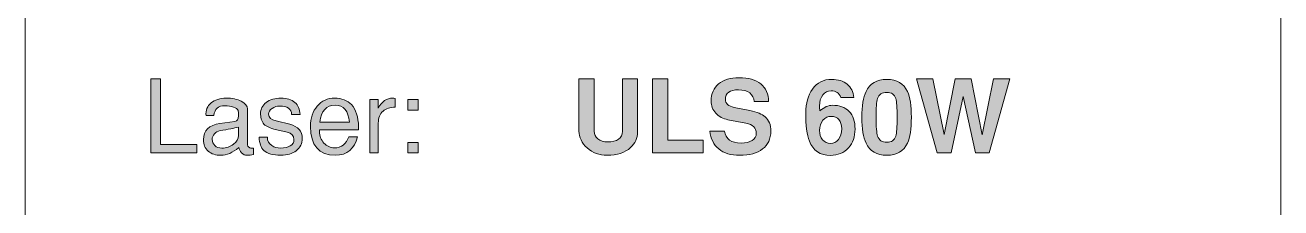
# Model space of a CAD drawing. Header units: inches. Extents: x 0.5 to 11.5, y -3.7 to -0.7.
# Drawn here: x 2.991 to 5.053, y -1.753 to -1.453 of the extents above; entities that cross this region are included whole.
import ezdxf

# ---------------------------------------------------------------- set-up
doc = ezdxf.new("R2010")
doc.units = ezdxf.units.IN
doc.header["$MEASUREMENT"] = 0
doc.layers.add('Layer 1', color=7, linetype='Continuous')

# ---------------------------------------------------------------- blocks, each defined once
blk = doc.blocks.new('block 21')
at = {"layer": 'Layer 1', "color": 240, "lineweight": 5, "true_color": 0xed1f24}
blk.add_lwpolyline([(3.2488, -3.738), (3.2488, -3.5501), (2.991, -3.5505), (2.991, -0.738), (5.0535, -0.738), (5.0535, -3.5505)], dxfattribs=at)
blk = doc.blocks.new('block 39')
at = {"layer": 'Layer 1', "true_color": 0xed1f24}
h = blk.add_hatch(color=240, dxfattribs=at)
h.dxf.hatch_style = 2
h.paths.add_polyline_path([(3.273, -1.6627), (3.1975, -1.6627), (3.1975, -1.5412), (3.2132, -1.5412), (3.2132, -1.6489), (3.273, -1.6489)])
h = blk.add_hatch(color=240, dxfattribs=at)
h.dxf.hatch_style = 2
edge = h.paths.add_edge_path()
edge.add_spline(control_points=[(3.366, -1.6651), (3.3626, -1.6661), (3.359, -1.6666), (3.3552, -1.6666), (3.3522, -1.6666), (3.3493, -1.6652), (3.3466, -1.6625), (3.3439, -1.6598), (3.3424, -1.6569), (3.342, -1.6539), (3.3319, -1.6624), (3.3221, -1.6666), (3.3127, -1.6666), (3.3039, -1.6666), (3.2969, -1.6643), (3.2917, -1.6597), (3.2865, -1.6552), (3.2839, -1.6489), (3.2839, -1.6409), (3.2839, -1.6257), (3.2929, -1.6169), (3.311, -1.6145), (3.311, -1.6145), (3.3356, -1.6111), (3.3356, -1.6111), (3.3394, -1.6106), (3.3414, -1.6074), (3.3414, -1.6016), (3.3414, -1.5967), (3.3412, -1.5939), (3.3409, -1.5931), (3.3399, -1.5908), (3.3373, -1.5889), (3.3331, -1.5874), (3.329, -1.586), (3.3243, -1.5852), (3.3189, -1.5852), (3.3134, -1.5852), (3.3092, -1.5865), (3.3064, -1.589), (3.3036, -1.5915), (3.3017, -1.5956), (3.3008, -1.6014), (3.3008, -1.6014), (3.2882, -1.6014), (3.2882, -1.6014), (3.2874, -1.5927), (3.2902, -1.5858), (3.2965, -1.5806), (3.3029, -1.5754), (3.3111, -1.5727), (3.3212, -1.5727), (3.331, -1.5727), (3.3393, -1.5745), (3.346, -1.5779), (3.3528, -1.5814), (3.3562, -1.5855), (3.3562, -1.5904), (3.3562, -1.5904), (3.3562, -1.6496), (3.3562, -1.6496), (3.3562, -1.6508), (3.3568, -1.6519), (3.358, -1.6529), (3.3591, -1.6539), (3.3604, -1.6545), (3.3619, -1.6547), (3.363, -1.6549), (3.3644, -1.6549), (3.366, -1.6547), (3.366, -1.6547), (3.366, -1.6651), (3.366, -1.6651)], knot_values=[0, 0, 0, 0, 1, 1, 1, 2, 2, 2, 3, 3, 3, 4, 4, 4, 5, 5, 5, 6, 6, 6, 7, 7, 7, 8, 8, 8, 9, 9, 9, 10, 10, 10, 11, 11, 11, 12, 12, 12, 13, 13, 13, 14, 14, 14, 15, 15, 15, 16, 16, 16, 17, 17, 17, 18, 18, 18, 19, 19, 19, 20, 20, 20, 21, 21, 21, 22, 22, 22, 23, 23, 23, 24, 24, 24, 24], degree=3, periodic=1)
edge = h.paths.add_edge_path()
edge.add_spline(control_points=[(3.3414, -1.6338), (3.3414, -1.6338), (3.3412, -1.6202), (3.3412, -1.6202), (3.3345, -1.6221), (3.3244, -1.6241), (3.3111, -1.6261), (3.3075, -1.6268), (3.3045, -1.6285), (3.302, -1.6313), (3.2995, -1.6341), (3.2982, -1.6372), (3.2982, -1.6407), (3.2982, -1.6447), (3.2997, -1.648), (3.3027, -1.6507), (3.3056, -1.6534), (3.3094, -1.6547), (3.314, -1.6547), (3.3215, -1.6547), (3.3279, -1.6526), (3.3334, -1.6484), (3.3388, -1.6441), (3.3415, -1.6393), (3.3414, -1.6338)], knot_values=[0, 0, 0, 0, 1, 1, 1, 2, 2, 2, 3, 3, 3, 4, 4, 4, 5, 5, 5, 6, 6, 6, 7, 7, 7, 8, 8, 8, 8], degree=3, periodic=1)
h = blk.add_hatch(color=240, dxfattribs=at)
h.dxf.hatch_style = 2
edge = h.paths.add_edge_path()
edge.add_spline(control_points=[(3.4462, -1.6387), (3.4462, -1.6473), (3.4429, -1.654), (3.4363, -1.659), (3.4297, -1.6639), (3.4213, -1.6664), (3.411, -1.6664), (3.398, -1.6664), (3.3888, -1.6638), (3.3832, -1.6586), (3.3784, -1.6541), (3.3758, -1.6469), (3.3754, -1.6369), (3.3754, -1.6369), (3.3889, -1.6369), (3.3889, -1.6369), (3.3889, -1.6428), (3.3913, -1.6474), (3.396, -1.6506), (3.4001, -1.6534), (3.4051, -1.6547), (3.4109, -1.6547), (3.4172, -1.6547), (3.4224, -1.6535), (3.4265, -1.6512), (3.4305, -1.6488), (3.4325, -1.6452), (3.4325, -1.6405), (3.4325, -1.6343), (3.4288, -1.6303), (3.4212, -1.6285), (3.4212, -1.6285), (3.3994, -1.6234), (3.3994, -1.6234), (3.3911, -1.6214), (3.3853, -1.6182), (3.3819, -1.6137), (3.3791, -1.6101), (3.3777, -1.6051), (3.3777, -1.5987), (3.3777, -1.5908), (3.3808, -1.5845), (3.3869, -1.5798), (3.3931, -1.5751), (3.4013, -1.5727), (3.4115, -1.5727), (3.4211, -1.5727), (3.4286, -1.575), (3.434, -1.5797), (3.4395, -1.5843), (3.4423, -1.591), (3.4425, -1.5997), (3.4425, -1.5997), (3.4287, -1.5997), (3.4287, -1.5997), (3.4284, -1.5904), (3.4219, -1.5857), (3.4092, -1.5857), (3.4045, -1.5857), (3.4003, -1.587), (3.3965, -1.5896), (3.3928, -1.5921), (3.3909, -1.5954), (3.3909, -1.5992), (3.3909, -1.6046), (3.395, -1.6082), (3.4032, -1.6102), (3.4032, -1.6102), (3.4259, -1.6157), (3.4259, -1.6157), (3.4394, -1.6191), (3.4462, -1.6267), (3.4462, -1.6387)], knot_values=[0, 0, 0, 0, 1, 1, 1, 2, 2, 2, 3, 3, 3, 4, 4, 4, 5, 5, 5, 6, 6, 6, 7, 7, 7, 8, 8, 8, 9, 9, 9, 10, 10, 10, 11, 11, 11, 12, 12, 12, 13, 13, 13, 14, 14, 14, 15, 15, 15, 16, 16, 16, 17, 17, 17, 18, 18, 18, 19, 19, 19, 20, 20, 20, 21, 21, 21, 22, 22, 22, 23, 23, 23, 24, 24, 24, 24], degree=3, periodic=1)
h = blk.add_hatch(color=240, dxfattribs=at)
h.dxf.hatch_style = 2
edge = h.paths.add_edge_path()
edge.add_spline(control_points=[(3.5385, -1.6194), (3.5385, -1.6215), (3.5385, -1.6232), (3.5384, -1.6246), (3.5384, -1.6246), (3.4747, -1.6246), (3.4747, -1.6246), (3.4746, -1.6254), (3.4745, -1.6265), (3.4745, -1.6279), (3.4745, -1.6349), (3.4769, -1.6411), (3.4818, -1.6464), (3.4866, -1.6517), (3.4923, -1.6544), (3.499, -1.6544), (3.5105, -1.6544), (3.5183, -1.6483), (3.5224, -1.6361), (3.5224, -1.6361), (3.5367, -1.6361), (3.5367, -1.6361), (3.532, -1.6563), (3.52, -1.6664), (3.5005, -1.6664), (3.4733, -1.6664), (3.4597, -1.6506), (3.4597, -1.6191), (3.4597, -1.6055), (3.4634, -1.5944), (3.4709, -1.5857), (3.4783, -1.5771), (3.4879, -1.5727), (3.4995, -1.5727), (3.511, -1.5727), (3.5201, -1.5763), (3.5269, -1.5834), (3.5345, -1.5915), (3.5384, -1.6035), (3.5385, -1.6194)], knot_values=[0, 0, 0, 0, 1, 1, 1, 2, 2, 2, 3, 3, 3, 4, 4, 4, 5, 5, 5, 6, 6, 6, 7, 7, 7, 8, 8, 8, 9, 9, 9, 10, 10, 10, 11, 11, 11, 12, 12, 12, 13, 13, 13, 13], degree=3, periodic=1)
edge = h.paths.add_edge_path()
edge.add_spline(control_points=[(3.5237, -1.6122), (3.5219, -1.5935), (3.5141, -1.5841), (3.5001, -1.5841), (3.4856, -1.5841), (3.4773, -1.5935), (3.4752, -1.6122), (3.4752, -1.6122), (3.5237, -1.6122), (3.5237, -1.6122)], knot_values=[0, 0, 0, 0, 1, 1, 1, 2, 2, 2, 3, 3, 3, 3], degree=3, periodic=1)
h = blk.add_hatch(color=240, dxfattribs=at)
h.dxf.hatch_style = 2
edge = h.paths.add_edge_path()
edge.add_spline(control_points=[(3.599, -1.5876), (3.5905, -1.5876), (3.5838, -1.5897), (3.5789, -1.5939), (3.5736, -1.5986), (3.571, -1.6052), (3.571, -1.6137), (3.571, -1.6137), (3.571, -1.6627), (3.571, -1.6627), (3.571, -1.6627), (3.557, -1.6627), (3.557, -1.6627), (3.557, -1.6627), (3.557, -1.5752), (3.557, -1.5752), (3.557, -1.5752), (3.571, -1.5752), (3.571, -1.5752), (3.571, -1.5752), (3.571, -1.5892), (3.571, -1.5892), (3.5766, -1.5782), (3.5846, -1.5727), (3.595, -1.5727), (3.5959, -1.5727), (3.5973, -1.5728), (3.599, -1.5731), (3.599, -1.5731), (3.599, -1.5876), (3.599, -1.5876)], knot_values=[0, 0, 0, 0, 1, 1, 1, 2, 2, 2, 3, 3, 3, 4, 4, 4, 5, 5, 5, 6, 6, 6, 7, 7, 7, 8, 8, 8, 9, 9, 9, 10, 10, 10, 10], degree=3, periodic=1)
h = blk.add_hatch(color=240, dxfattribs=at)
h.dxf.hatch_style = 2
h.paths.add_polyline_path([(3.6367, -1.5926), (3.6194, -1.5926), (3.6194, -1.5752), (3.6367, -1.5752)])
h.paths.add_polyline_path([(3.6367, -1.6627), (3.6194, -1.6627), (3.6194, -1.6454), (3.6367, -1.6454)])
at = {"layer": 'Layer 1', "lineweight": 0}
for points in [[(3.273, -1.6627), (3.1975, -1.6627), (3.1975, -1.5412), (3.2132, -1.5412), (3.2132, -1.6489), (3.273, -1.6489), (3.273, -1.6627)], [(3.6367, -1.5926), (3.6194, -1.5926), (3.6194, -1.5752), (3.6367, -1.5752), (3.6367, -1.5926)], [(3.6367, -1.6627), (3.6194, -1.6627), (3.6194, -1.6454), (3.6367, -1.6454), (3.6367, -1.6627)]]:
    blk.add_lwpolyline(points, dxfattribs=at)
for points, knots in [([(3.366, -1.6651), (3.3626, -1.6661), (3.359, -1.6666), (3.3552, -1.6666), (3.3522, -1.6666), (3.3493, -1.6652), (3.3466, -1.6625), (3.3439, -1.6598), (3.3424, -1.6569), (3.342, -1.6539), (3.3319, -1.6624), (3.3221, -1.6666), (3.3127, -1.6666), (3.3039, -1.6666), (3.2969, -1.6643), (3.2917, -1.6597), (3.2865, -1.6552), (3.2839, -1.6489), (3.2839, -1.6409), (3.2839, -1.6257), (3.2929, -1.6169), (3.311, -1.6145), (3.311, -1.6145), (3.3356, -1.6111), (3.3356, -1.6111), (3.3394, -1.6106), (3.3414, -1.6074), (3.3414, -1.6016), (3.3414, -1.5967), (3.3412, -1.5939), (3.3409, -1.5931), (3.3399, -1.5908), (3.3373, -1.5889), (3.3331, -1.5874), (3.329, -1.586), (3.3243, -1.5852), (3.3189, -1.5852), (3.3134, -1.5852), (3.3092, -1.5865), (3.3064, -1.589), (3.3036, -1.5915), (3.3017, -1.5956), (3.3008, -1.6014), (3.3008, -1.6014), (3.2882, -1.6014), (3.2882, -1.6014), (3.2874, -1.5927), (3.2902, -1.5858), (3.2965, -1.5806), (3.3029, -1.5754), (3.3111, -1.5727), (3.3212, -1.5727), (3.331, -1.5727), (3.3393, -1.5745), (3.346, -1.5779), (3.3528, -1.5814), (3.3562, -1.5855), (3.3562, -1.5904), (3.3562, -1.5904), (3.3562, -1.6496), (3.3562, -1.6496), (3.3562, -1.6508), (3.3568, -1.6519), (3.358, -1.6529), (3.3591, -1.6539), (3.3604, -1.6545), (3.3619, -1.6547), (3.363, -1.6549), (3.3644, -1.6549), (3.366, -1.6547), (3.366, -1.6547), (3.366, -1.6651), (3.366, -1.6651)], [0, 0, 0, 0, 1, 1, 1, 2, 2, 2, 3, 3, 3, 4, 4, 4, 5, 5, 5, 6, 6, 6, 7, 7, 7, 8, 8, 8, 9, 9, 9, 10, 10, 10, 11, 11, 11, 12, 12, 12, 13, 13, 13, 14, 14, 14, 15, 15, 15, 16, 16, 16, 17, 17, 17, 18, 18, 18, 19, 19, 19, 20, 20, 20, 21, 21, 21, 22, 22, 22, 23, 23, 23, 24, 24, 24, 24]), ([(3.4462, -1.6387), (3.4462, -1.6473), (3.4429, -1.654), (3.4363, -1.659), (3.4297, -1.6639), (3.4213, -1.6664), (3.411, -1.6664), (3.398, -1.6664), (3.3888, -1.6638), (3.3832, -1.6586), (3.3784, -1.6541), (3.3758, -1.6469), (3.3754, -1.6369), (3.3754, -1.6369), (3.3889, -1.6369), (3.3889, -1.6369), (3.3889, -1.6428), (3.3913, -1.6474), (3.396, -1.6506), (3.4001, -1.6534), (3.4051, -1.6547), (3.4109, -1.6547), (3.4172, -1.6547), (3.4224, -1.6535), (3.4265, -1.6512), (3.4305, -1.6488), (3.4325, -1.6452), (3.4325, -1.6405), (3.4325, -1.6343), (3.4288, -1.6303), (3.4212, -1.6285), (3.4212, -1.6285), (3.3994, -1.6234), (3.3994, -1.6234), (3.3911, -1.6214), (3.3853, -1.6182), (3.3819, -1.6137), (3.3791, -1.6101), (3.3777, -1.6051), (3.3777, -1.5987), (3.3777, -1.5908), (3.3808, -1.5845), (3.3869, -1.5798), (3.3931, -1.5751), (3.4013, -1.5727), (3.4115, -1.5727), (3.4211, -1.5727), (3.4286, -1.575), (3.434, -1.5797), (3.4395, -1.5843), (3.4423, -1.591), (3.4425, -1.5997), (3.4425, -1.5997), (3.4287, -1.5997), (3.4287, -1.5997), (3.4284, -1.5904), (3.4219, -1.5857), (3.4092, -1.5857), (3.4045, -1.5857), (3.4003, -1.587), (3.3965, -1.5896), (3.3928, -1.5921), (3.3909, -1.5954), (3.3909, -1.5992), (3.3909, -1.6046), (3.395, -1.6082), (3.4032, -1.6102), (3.4032, -1.6102), (3.4259, -1.6157), (3.4259, -1.6157), (3.4394, -1.6191), (3.4462, -1.6267), (3.4462, -1.6387)], [0, 0, 0, 0, 1, 1, 1, 2, 2, 2, 3, 3, 3, 4, 4, 4, 5, 5, 5, 6, 6, 6, 7, 7, 7, 8, 8, 8, 9, 9, 9, 10, 10, 10, 11, 11, 11, 12, 12, 12, 13, 13, 13, 14, 14, 14, 15, 15, 15, 16, 16, 16, 17, 17, 17, 18, 18, 18, 19, 19, 19, 20, 20, 20, 21, 21, 21, 22, 22, 22, 23, 23, 23, 24, 24, 24, 24]), ([(3.5385, -1.6194), (3.5385, -1.6215), (3.5385, -1.6232), (3.5384, -1.6246), (3.5384, -1.6246), (3.4747, -1.6246), (3.4747, -1.6246), (3.4746, -1.6254), (3.4745, -1.6265), (3.4745, -1.6279), (3.4745, -1.6349), (3.4769, -1.6411), (3.4818, -1.6464), (3.4866, -1.6517), (3.4923, -1.6544), (3.499, -1.6544), (3.5105, -1.6544), (3.5183, -1.6483), (3.5224, -1.6361), (3.5224, -1.6361), (3.5367, -1.6361), (3.5367, -1.6361), (3.532, -1.6563), (3.52, -1.6664), (3.5005, -1.6664), (3.4733, -1.6664), (3.4597, -1.6506), (3.4597, -1.6191), (3.4597, -1.6055), (3.4634, -1.5944), (3.4709, -1.5857), (3.4783, -1.5771), (3.4879, -1.5727), (3.4995, -1.5727), (3.511, -1.5727), (3.5201, -1.5763), (3.5269, -1.5834), (3.5345, -1.5915), (3.5384, -1.6035), (3.5385, -1.6194)], [0, 0, 0, 0, 1, 1, 1, 2, 2, 2, 3, 3, 3, 4, 4, 4, 5, 5, 5, 6, 6, 6, 7, 7, 7, 8, 8, 8, 9, 9, 9, 10, 10, 10, 11, 11, 11, 12, 12, 12, 13, 13, 13, 13]), ([(3.5237, -1.6122), (3.5219, -1.5935), (3.5141, -1.5841), (3.5001, -1.5841), (3.4856, -1.5841), (3.4773, -1.5935), (3.4752, -1.6122), (3.4752, -1.6122), (3.5237, -1.6122), (3.5237, -1.6122)], [0, 0, 0, 0, 1, 1, 1, 2, 2, 2, 3, 3, 3, 3]), ([(3.599, -1.5876), (3.5905, -1.5876), (3.5838, -1.5897), (3.5789, -1.5939), (3.5736, -1.5986), (3.571, -1.6052), (3.571, -1.6137), (3.571, -1.6137), (3.571, -1.6627), (3.571, -1.6627), (3.571, -1.6627), (3.557, -1.6627), (3.557, -1.6627), (3.557, -1.6627), (3.557, -1.5752), (3.557, -1.5752), (3.557, -1.5752), (3.571, -1.5752), (3.571, -1.5752), (3.571, -1.5752), (3.571, -1.5892), (3.571, -1.5892), (3.5766, -1.5782), (3.5846, -1.5727), (3.595, -1.5727), (3.5959, -1.5727), (3.5973, -1.5728), (3.599, -1.5731), (3.599, -1.5731), (3.599, -1.5876), (3.599, -1.5876)], [0, 0, 0, 0, 1, 1, 1, 2, 2, 2, 3, 3, 3, 4, 4, 4, 5, 5, 5, 6, 6, 6, 7, 7, 7, 8, 8, 8, 9, 9, 9, 10, 10, 10, 10]), ([(3.3414, -1.6338), (3.3414, -1.6338), (3.3412, -1.6202), (3.3412, -1.6202), (3.3345, -1.6221), (3.3244, -1.6241), (3.3111, -1.6261), (3.3075, -1.6268), (3.3045, -1.6285), (3.302, -1.6313), (3.2995, -1.6341), (3.2982, -1.6372), (3.2982, -1.6407), (3.2982, -1.6447), (3.2997, -1.648), (3.3027, -1.6507), (3.3056, -1.6534), (3.3094, -1.6547), (3.314, -1.6547), (3.3215, -1.6547), (3.3279, -1.6526), (3.3334, -1.6484), (3.3388, -1.6441), (3.3415, -1.6393), (3.3414, -1.6338)], [0, 0, 0, 0, 1, 1, 1, 2, 2, 2, 3, 3, 3, 4, 4, 4, 5, 5, 5, 6, 6, 6, 7, 7, 7, 8, 8, 8, 8])]:
    blk.add_open_spline(points, degree=3, knots=knots, dxfattribs=at)
blk = doc.blocks.new('block 40')
at = {"layer": 'Layer 1', "true_color": 0xed1f24}
h = blk.add_hatch(color=240, dxfattribs=at)
h.dxf.hatch_style = 2
edge = h.paths.add_edge_path()
edge.add_spline(control_points=[(3.9969, -1.6284), (3.9969, -1.6383), (3.9931, -1.6468), (3.9854, -1.6539), (3.9762, -1.6624), (3.9634, -1.6666), (3.9469, -1.6666), (3.934, -1.6666), (3.9231, -1.6625), (3.9141, -1.6544), (3.9051, -1.6463), (3.9006, -1.6371), (3.9006, -1.6267), (3.9006, -1.6267), (3.9006, -1.5412), (3.9006, -1.5412), (3.9006, -1.5412), (3.9256, -1.5412), (3.9256, -1.5412), (3.9256, -1.5412), (3.9256, -1.6271), (3.9256, -1.6271), (3.9256, -1.6321), (3.9277, -1.6363), (3.9318, -1.6397), (3.936, -1.643), (3.9412, -1.6447), (3.9474, -1.6447), (3.9637, -1.6447), (3.9719, -1.6389), (3.9719, -1.6271), (3.9719, -1.6271), (3.9719, -1.5412), (3.9719, -1.5412), (3.9719, -1.5412), (3.9969, -1.5412), (3.9969, -1.5412), (3.9969, -1.5412), (3.9969, -1.6284), (3.9969, -1.6284)], knot_values=[0, 0, 0, 0, 1, 1, 1, 2, 2, 2, 3, 3, 3, 4, 4, 4, 5, 5, 5, 6, 6, 6, 7, 7, 7, 8, 8, 8, 9, 9, 9, 10, 10, 10, 11, 11, 11, 12, 12, 12, 13, 13, 13, 13], degree=3, periodic=1)
h = blk.add_hatch(color=240, dxfattribs=at)
h.dxf.hatch_style = 2
h.paths.add_polyline_path([(4.1047, -1.6627), (4.0216, -1.6627), (4.0216, -1.5412), (4.0466, -1.5412), (4.0466, -1.6419), (4.1047, -1.6419)])
h = blk.add_hatch(color=240, dxfattribs=at)
h.dxf.hatch_style = 2
edge = h.paths.add_edge_path()
edge.add_spline(control_points=[(4.2157, -1.6269), (4.2157, -1.6396), (4.2113, -1.6494), (4.2023, -1.6562), (4.1934, -1.6631), (4.1808, -1.6666), (4.1647, -1.6666), (4.1502, -1.6666), (4.1387, -1.6631), (4.1302, -1.6561), (4.1218, -1.6491), (4.1169, -1.6393), (4.1156, -1.6267), (4.1156, -1.6267), (4.1398, -1.6267), (4.1398, -1.6267), (4.1416, -1.6399), (4.1506, -1.6464), (4.167, -1.6464), (4.1746, -1.6464), (4.1806, -1.645), (4.1851, -1.6422), (4.1896, -1.6393), (4.1919, -1.6354), (4.1919, -1.6305), (4.1919, -1.6215), (4.1862, -1.616), (4.1749, -1.6139), (4.1749, -1.6139), (4.1453, -1.6082), (4.1453, -1.6082), (4.1371, -1.6066), (4.1305, -1.603), (4.1254, -1.5974), (4.1203, -1.5917), (4.1177, -1.585), (4.1177, -1.5774), (4.1177, -1.5655), (4.1218, -1.5562), (4.13, -1.5494), (4.1382, -1.5426), (4.1493, -1.5392), (4.1636, -1.5392), (4.1789, -1.5392), (4.1908, -1.5426), (4.1993, -1.5494), (4.2078, -1.5562), (4.212, -1.5658), (4.2119, -1.5782), (4.2119, -1.5782), (4.1886, -1.5782), (4.1886, -1.5782), (4.1882, -1.5724), (4.1857, -1.5677), (4.181, -1.5642), (4.1763, -1.5608), (4.1701, -1.5591), (4.1626, -1.5591), (4.1483, -1.5591), (4.1412, -1.5643), (4.1412, -1.5747), (4.1412, -1.5815), (4.1461, -1.5859), (4.1557, -1.5879), (4.1557, -1.5879), (4.1814, -1.5932), (4.1814, -1.5932), (4.1931, -1.5957), (4.2014, -1.599), (4.2064, -1.6032), (4.2126, -1.6086), (4.2157, -1.6165), (4.2157, -1.6269)], knot_values=[0, 0, 0, 0, 1, 1, 1, 2, 2, 2, 3, 3, 3, 4, 4, 4, 5, 5, 5, 6, 6, 6, 7, 7, 7, 8, 8, 8, 9, 9, 9, 10, 10, 10, 11, 11, 11, 12, 12, 12, 13, 13, 13, 14, 14, 14, 15, 15, 15, 16, 16, 16, 17, 17, 17, 18, 18, 18, 19, 19, 19, 20, 20, 20, 21, 21, 21, 22, 22, 22, 23, 23, 23, 24, 24, 24, 24], degree=3, periodic=1)
h = blk.add_hatch(color=240, dxfattribs=at)
h.dxf.hatch_style = 2
edge = h.paths.add_edge_path()
edge.add_spline(control_points=[(4.3541, -1.6236), (4.3541, -1.6361), (4.3505, -1.6464), (4.3434, -1.6544), (4.336, -1.6626), (4.3261, -1.6667), (4.3137, -1.6667), (4.2967, -1.6667), (4.2852, -1.6589), (4.2791, -1.6431), (4.2751, -1.6329), (4.2731, -1.6175), (4.2731, -1.5969), (4.2731, -1.5811), (4.2767, -1.5682), (4.2841, -1.5581), (4.2918, -1.5473), (4.3024, -1.5419), (4.3157, -1.5419), (4.3262, -1.5419), (4.3347, -1.5446), (4.3412, -1.5499), (4.3478, -1.5552), (4.3514, -1.5624), (4.3521, -1.5716), (4.3521, -1.5716), (4.3306, -1.5714), (4.3306, -1.5714), (4.3279, -1.5642), (4.3226, -1.5606), (4.3147, -1.5606), (4.3091, -1.5606), (4.3045, -1.5629), (4.301, -1.5675), (4.2975, -1.5721), (4.2957, -1.5781), (4.2957, -1.5856), (4.2957, -1.5881), (4.296, -1.5908), (4.2964, -1.5936), (4.3035, -1.5875), (4.3104, -1.5844), (4.3169, -1.5844), (4.3285, -1.5844), (4.3375, -1.5877), (4.3442, -1.5944), (4.3508, -1.6011), (4.3541, -1.6108), (4.3541, -1.6236)], knot_values=[0, 0, 0, 0, 1, 1, 1, 2, 2, 2, 3, 3, 3, 4, 4, 4, 5, 5, 5, 6, 6, 6, 7, 7, 7, 8, 8, 8, 9, 9, 9, 10, 10, 10, 11, 11, 11, 12, 12, 12, 13, 13, 13, 14, 14, 14, 15, 15, 15, 16, 16, 16, 16], degree=3, periodic=1)
edge = h.paths.add_edge_path()
edge.add_spline(control_points=[(4.3321, -1.6229), (4.3321, -1.6165), (4.3306, -1.6115), (4.3275, -1.6079), (4.3245, -1.6043), (4.3203, -1.6026), (4.3151, -1.6026), (4.3096, -1.6026), (4.305, -1.6047), (4.3013, -1.609), (4.2976, -1.6133), (4.2957, -1.619), (4.2957, -1.6261), (4.2957, -1.632), (4.2974, -1.6369), (4.3008, -1.641), (4.3041, -1.645), (4.3083, -1.6471), (4.3132, -1.6471), (4.319, -1.6471), (4.3235, -1.6448), (4.327, -1.6404), (4.3304, -1.636), (4.3321, -1.6301), (4.3321, -1.6229)], knot_values=[0, 0, 0, 0, 1, 1, 1, 2, 2, 2, 3, 3, 3, 4, 4, 4, 5, 5, 5, 6, 6, 6, 7, 7, 7, 8, 8, 8, 8], degree=3, periodic=1)
h = blk.add_hatch(color=240, dxfattribs=at)
h.dxf.hatch_style = 2
edge = h.paths.add_edge_path()
edge.add_spline(control_points=[(4.4466, -1.6042), (4.4466, -1.6232), (4.4445, -1.6373), (4.4402, -1.6466), (4.434, -1.6599), (4.4227, -1.6666), (4.4062, -1.6666), (4.3898, -1.6666), (4.3784, -1.6599), (4.3721, -1.6466), (4.3675, -1.6371), (4.3652, -1.623), (4.3652, -1.6042), (4.3652, -1.5855), (4.3675, -1.5714), (4.3721, -1.5619), (4.3784, -1.5486), (4.3898, -1.5419), (4.4062, -1.5419), (4.4227, -1.5419), (4.434, -1.5486), (4.4402, -1.5619), (4.4445, -1.5711), (4.4466, -1.5852), (4.4466, -1.6042)], knot_values=[0, 0, 0, 0, 1, 1, 1, 2, 2, 2, 3, 3, 3, 4, 4, 4, 5, 5, 5, 6, 6, 6, 7, 7, 7, 8, 8, 8, 8], degree=3, periodic=1)
edge = h.paths.add_edge_path()
edge.add_spline(control_points=[(4.4232, -1.6042), (4.4232, -1.5885), (4.4225, -1.5782), (4.4211, -1.5734), (4.4189, -1.5666), (4.4139, -1.5632), (4.4062, -1.5632), (4.3985, -1.5632), (4.3934, -1.5666), (4.3911, -1.5734), (4.3894, -1.5784), (4.3886, -1.5887), (4.3886, -1.6042), (4.3886, -1.6198), (4.3895, -1.6301), (4.3912, -1.6351), (4.3935, -1.6419), (4.3985, -1.6452), (4.4062, -1.6452), (4.4139, -1.6452), (4.4189, -1.6419), (4.4211, -1.6351), (4.4225, -1.6303), (4.4232, -1.62), (4.4232, -1.6042)], knot_values=[0, 0, 0, 0, 1, 1, 1, 2, 2, 2, 3, 3, 3, 4, 4, 4, 5, 5, 5, 6, 6, 6, 7, 7, 7, 8, 8, 8, 8], degree=3, periodic=1)
h = blk.add_hatch(color=240, dxfattribs=at)
h.dxf.hatch_style = 2
h.paths.add_polyline_path([(4.6082, -1.5412), (4.5742, -1.6627), (4.5517, -1.6627), (4.5316, -1.5703), (4.5117, -1.6627), (4.4891, -1.6627), (4.4551, -1.5412), (4.4816, -1.5412), (4.5002, -1.6322), (4.5184, -1.5412), (4.5449, -1.5412), (4.5631, -1.6332), (4.5817, -1.5412)])
at = {"layer": 'Layer 1', "lineweight": 0}
for points in [[(4.1047, -1.6627), (4.0216, -1.6627), (4.0216, -1.5412), (4.0466, -1.5412), (4.0466, -1.6419), (4.1047, -1.6419), (4.1047, -1.6627)], [(4.6082, -1.5412), (4.5742, -1.6627), (4.5517, -1.6627), (4.5316, -1.5703), (4.5117, -1.6627), (4.4891, -1.6627), (4.4551, -1.5412), (4.4816, -1.5412), (4.5002, -1.6322), (4.5184, -1.5412), (4.5449, -1.5412), (4.5631, -1.6332), (4.5817, -1.5412), (4.6082, -1.5412)]]:
    blk.add_lwpolyline(points, dxfattribs=at)
for points, knots in [([(3.9969, -1.6284), (3.9969, -1.6383), (3.9931, -1.6468), (3.9854, -1.6539), (3.9762, -1.6624), (3.9634, -1.6666), (3.9469, -1.6666), (3.934, -1.6666), (3.9231, -1.6625), (3.9141, -1.6544), (3.9051, -1.6463), (3.9006, -1.6371), (3.9006, -1.6267), (3.9006, -1.6267), (3.9006, -1.5412), (3.9006, -1.5412), (3.9006, -1.5412), (3.9256, -1.5412), (3.9256, -1.5412), (3.9256, -1.5412), (3.9256, -1.6271), (3.9256, -1.6271), (3.9256, -1.6321), (3.9277, -1.6363), (3.9318, -1.6397), (3.936, -1.643), (3.9412, -1.6447), (3.9474, -1.6447), (3.9637, -1.6447), (3.9719, -1.6389), (3.9719, -1.6271), (3.9719, -1.6271), (3.9719, -1.5412), (3.9719, -1.5412), (3.9719, -1.5412), (3.9969, -1.5412), (3.9969, -1.5412), (3.9969, -1.5412), (3.9969, -1.6284), (3.9969, -1.6284)], [0, 0, 0, 0, 1, 1, 1, 2, 2, 2, 3, 3, 3, 4, 4, 4, 5, 5, 5, 6, 6, 6, 7, 7, 7, 8, 8, 8, 9, 9, 9, 10, 10, 10, 11, 11, 11, 12, 12, 12, 13, 13, 13, 13]), ([(4.2157, -1.6269), (4.2157, -1.6396), (4.2113, -1.6494), (4.2023, -1.6562), (4.1934, -1.6631), (4.1808, -1.6666), (4.1647, -1.6666), (4.1502, -1.6666), (4.1387, -1.6631), (4.1302, -1.6561), (4.1218, -1.6491), (4.1169, -1.6393), (4.1156, -1.6267), (4.1156, -1.6267), (4.1398, -1.6267), (4.1398, -1.6267), (4.1416, -1.6399), (4.1506, -1.6464), (4.167, -1.6464), (4.1746, -1.6464), (4.1806, -1.645), (4.1851, -1.6422), (4.1896, -1.6393), (4.1919, -1.6354), (4.1919, -1.6305), (4.1919, -1.6215), (4.1862, -1.616), (4.1749, -1.6139), (4.1749, -1.6139), (4.1453, -1.6082), (4.1453, -1.6082), (4.1371, -1.6066), (4.1305, -1.603), (4.1254, -1.5974), (4.1203, -1.5917), (4.1177, -1.585), (4.1177, -1.5774), (4.1177, -1.5655), (4.1218, -1.5562), (4.13, -1.5494), (4.1382, -1.5426), (4.1493, -1.5392), (4.1636, -1.5392), (4.1789, -1.5392), (4.1908, -1.5426), (4.1993, -1.5494), (4.2078, -1.5562), (4.212, -1.5658), (4.2119, -1.5782), (4.2119, -1.5782), (4.1886, -1.5782), (4.1886, -1.5782), (4.1882, -1.5724), (4.1857, -1.5677), (4.181, -1.5642), (4.1763, -1.5608), (4.1701, -1.5591), (4.1626, -1.5591), (4.1483, -1.5591), (4.1412, -1.5643), (4.1412, -1.5747), (4.1412, -1.5815), (4.1461, -1.5859), (4.1557, -1.5879), (4.1557, -1.5879), (4.1814, -1.5932), (4.1814, -1.5932), (4.1931, -1.5957), (4.2014, -1.599), (4.2064, -1.6032), (4.2126, -1.6086), (4.2157, -1.6165), (4.2157, -1.6269)], [0, 0, 0, 0, 1, 1, 1, 2, 2, 2, 3, 3, 3, 4, 4, 4, 5, 5, 5, 6, 6, 6, 7, 7, 7, 8, 8, 8, 9, 9, 9, 10, 10, 10, 11, 11, 11, 12, 12, 12, 13, 13, 13, 14, 14, 14, 15, 15, 15, 16, 16, 16, 17, 17, 17, 18, 18, 18, 19, 19, 19, 20, 20, 20, 21, 21, 21, 22, 22, 22, 23, 23, 23, 24, 24, 24, 24]), ([(4.3541, -1.6236), (4.3541, -1.6361), (4.3505, -1.6464), (4.3434, -1.6544), (4.336, -1.6626), (4.3261, -1.6667), (4.3137, -1.6667), (4.2967, -1.6667), (4.2852, -1.6589), (4.2791, -1.6431), (4.2751, -1.6329), (4.2731, -1.6175), (4.2731, -1.5969), (4.2731, -1.5811), (4.2767, -1.5682), (4.2841, -1.5581), (4.2918, -1.5473), (4.3024, -1.5419), (4.3157, -1.5419), (4.3262, -1.5419), (4.3347, -1.5446), (4.3412, -1.5499), (4.3478, -1.5552), (4.3514, -1.5624), (4.3521, -1.5716), (4.3521, -1.5716), (4.3306, -1.5714), (4.3306, -1.5714), (4.3279, -1.5642), (4.3226, -1.5606), (4.3147, -1.5606), (4.3091, -1.5606), (4.3045, -1.5629), (4.301, -1.5675), (4.2975, -1.5721), (4.2957, -1.5781), (4.2957, -1.5856), (4.2957, -1.5881), (4.296, -1.5908), (4.2964, -1.5936), (4.3035, -1.5875), (4.3104, -1.5844), (4.3169, -1.5844), (4.3285, -1.5844), (4.3375, -1.5877), (4.3442, -1.5944), (4.3508, -1.6011), (4.3541, -1.6108), (4.3541, -1.6236)], [0, 0, 0, 0, 1, 1, 1, 2, 2, 2, 3, 3, 3, 4, 4, 4, 5, 5, 5, 6, 6, 6, 7, 7, 7, 8, 8, 8, 9, 9, 9, 10, 10, 10, 11, 11, 11, 12, 12, 12, 13, 13, 13, 14, 14, 14, 15, 15, 15, 16, 16, 16, 16]), ([(4.4466, -1.6042), (4.4466, -1.6232), (4.4445, -1.6373), (4.4402, -1.6466), (4.434, -1.6599), (4.4227, -1.6666), (4.4062, -1.6666), (4.3898, -1.6666), (4.3784, -1.6599), (4.3721, -1.6466), (4.3675, -1.6371), (4.3652, -1.623), (4.3652, -1.6042), (4.3652, -1.5855), (4.3675, -1.5714), (4.3721, -1.5619), (4.3784, -1.5486), (4.3898, -1.5419), (4.4062, -1.5419), (4.4227, -1.5419), (4.434, -1.5486), (4.4402, -1.5619), (4.4445, -1.5711), (4.4466, -1.5852), (4.4466, -1.6042)], [0, 0, 0, 0, 1, 1, 1, 2, 2, 2, 3, 3, 3, 4, 4, 4, 5, 5, 5, 6, 6, 6, 7, 7, 7, 8, 8, 8, 8]), ([(4.4232, -1.6042), (4.4232, -1.5885), (4.4225, -1.5782), (4.4211, -1.5734), (4.4189, -1.5666), (4.4139, -1.5632), (4.4062, -1.5632), (4.3985, -1.5632), (4.3934, -1.5666), (4.3911, -1.5734), (4.3894, -1.5784), (4.3886, -1.5887), (4.3886, -1.6042), (4.3886, -1.6198), (4.3895, -1.6301), (4.3912, -1.6351), (4.3935, -1.6419), (4.3985, -1.6452), (4.4062, -1.6452), (4.4139, -1.6452), (4.4189, -1.6419), (4.4211, -1.6351), (4.4225, -1.6303), (4.4232, -1.62), (4.4232, -1.6042)], [0, 0, 0, 0, 1, 1, 1, 2, 2, 2, 3, 3, 3, 4, 4, 4, 5, 5, 5, 6, 6, 6, 7, 7, 7, 8, 8, 8, 8]), ([(4.3321, -1.6229), (4.3321, -1.6165), (4.3306, -1.6115), (4.3275, -1.6079), (4.3245, -1.6043), (4.3203, -1.6026), (4.3151, -1.6026), (4.3096, -1.6026), (4.305, -1.6047), (4.3013, -1.609), (4.2976, -1.6133), (4.2957, -1.619), (4.2957, -1.6261), (4.2957, -1.632), (4.2974, -1.6369), (4.3008, -1.641), (4.3041, -1.645), (4.3083, -1.6471), (4.3132, -1.6471), (4.319, -1.6471), (4.3235, -1.6448), (4.327, -1.6404), (4.3304, -1.636), (4.3321, -1.6301), (4.3321, -1.6229)], [0, 0, 0, 0, 1, 1, 1, 2, 2, 2, 3, 3, 3, 4, 4, 4, 5, 5, 5, 6, 6, 6, 7, 7, 7, 8, 8, 8, 8])]:
    blk.add_open_spline(points, degree=3, knots=knots, dxfattribs=at)
blk = doc.blocks.new('block 38')
at = {"layer": 'Layer 1'}
for name in ['block 39', 'block 40']:
    blk.add_blockref(name, (0, 0), dxfattribs=at)
blk = doc.blocks.new('block 31')
at = {"layer": 'Layer 1'}
blk.add_blockref('block 38', (0, 0), dxfattribs=at)

msp = doc.modelspace()

# ---------------------------------------------------------------- block references
at = {"layer": 'Layer 1'}
for name in ['block 21', 'block 31']:
    msp.add_blockref(name, (0, 0), dxfattribs=at)

doc.saveas('drawing.dxf')
